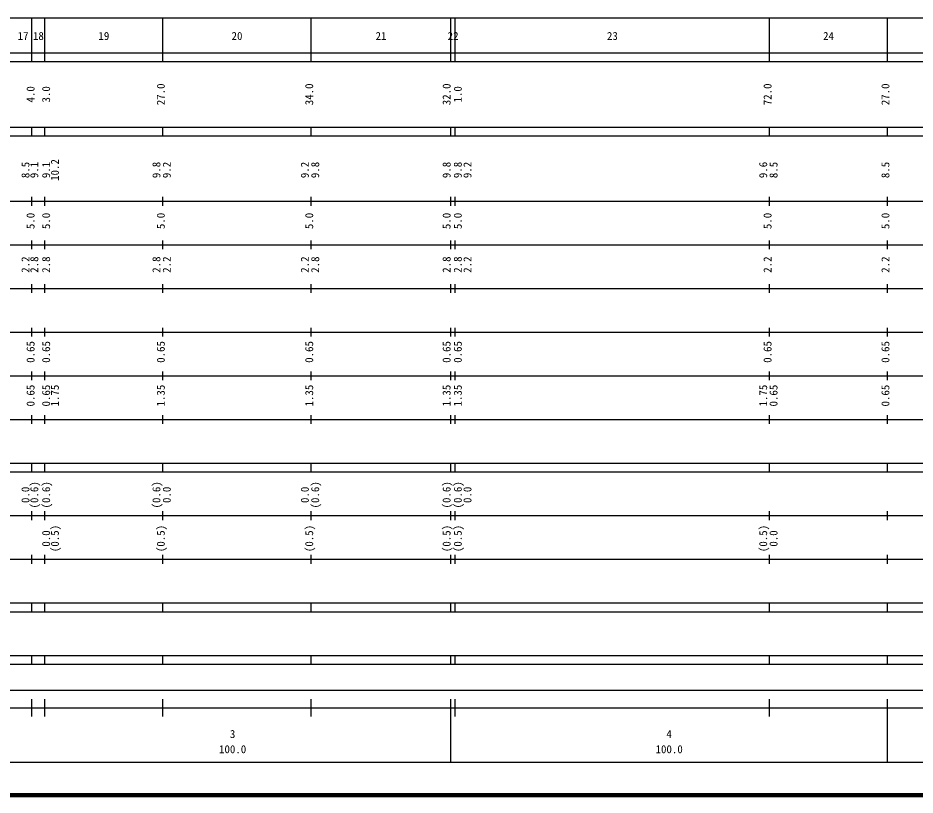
# Model space of a CAD drawing. Units: millimetres on the paper, enlarged 1000 times. Extents: x 40000 to 680000, y 20000 to 380000.
# Drawn here: x 268818 to 474331, y 20000 to 198000 of the extents above; entities that cross this region are included whole.
import ezdxf
from ezdxf.enums import TextEntityAlignment as Align

# ---------------------------------------------------------------- set-up
doc = ezdxf.new("R2010")
doc.units = ezdxf.units.MM
doc.header["$LTSCALE"] = 1000
doc.layers.add('M-TTL', color=2, linetype='Continuous', lineweight=140)
doc.layers.add('M-TTL-BAND', color=7, linetype='Continuous', lineweight=25)
doc.styles.add('ＭＳ ゴシック', font='')
doc.styles.get('ＭＳ ゴシック').set_extended_font_data('MS Gothic')

msp = doc.modelspace()

# ---------------------------------------------------------------- linework, layer by layer
at = {"layer": 'M-TTL'}
msp.add_line((40000, 20000), (680000, 20000), dxfattribs=at)
at = {"layer": 'M-TTL-BAND'}
for p, q in [((68000, 198000), (579000, 198000)), ((272000, 188000), (272000, 198000)), ((275000, 188000), (275000, 198000)), ((302000, 188000), (302000, 198000)), ((336000, 188000), (336000, 198000)), ((368000, 188000), (368000, 198000)), ((369000, 188000), (369000, 198000)), ((441000, 188000), (441000, 198000)), ((468000, 188000), (468000, 198000)), ((40000, 190000), (579000, 190000)), ((40000, 188000), (579000, 188000)), ((40000, 173000), (579000, 173000)), ((272000, 171000), (272000, 173000)), ((275000, 171000), (275000, 173000)), ((302000, 171000), (302000, 173000)), ((336000, 171000), (336000, 173000)), ((368000, 171000), (368000, 173000)), ((369000, 171000), (369000, 173000)), ((441000, 171000), (441000, 173000)), ((468000, 171000), (468000, 173000)), ((40000, 171000), (579000, 171000)), ((272000, 155000), (272000, 157000)), ((275000, 155000), (275000, 157000)), ((302000, 155000), (302000, 157000)), ((336000, 155000), (336000, 157000)), ((368000, 155000), (368000, 157000)), ((369000, 155000), (369000, 157000)), ((441000, 155000), (441000, 157000)), ((468000, 155000), (468000, 157000)), ((40000, 156000), (579000, 156000)), ((46000, 146000), (579000, 146000)), ((272000, 145000), (272000, 147000)), ((275000, 145000), (275000, 147000)), ((302000, 145000), (302000, 147000)), ((336000, 145000), (336000, 147000)), ((368000, 145000), (368000, 147000)), ((369000, 145000), (369000, 147000)), ((441000, 145000), (441000, 147000)), ((468000, 145000), (468000, 147000)), ((52000, 136000), (579000, 136000)), ((272000, 135000), (272000, 137000)), ((275000, 135000), (275000, 137000)), ((302000, 135000), (302000, 137000)), ((336000, 135000), (336000, 137000)), ((368000, 135000), (368000, 137000)), ((369000, 135000), (369000, 137000)), ((441000, 135000), (441000, 137000)), ((468000, 135000), (468000, 137000)), ((46000, 126000), (579000, 126000)), ((272000, 125000), (272000, 127000)), ((275000, 125000), (275000, 127000)), ((302000, 125000), (302000, 127000)), ((336000, 125000), (336000, 127000)), ((368000, 125000), (368000, 127000)), ((369000, 125000), (369000, 127000)), ((441000, 125000), (441000, 127000)), ((468000, 125000), (468000, 127000)), ((52000, 116000), (579000, 116000)), ((272000, 115000), (272000, 117000)), ((275000, 115000), (275000, 117000)), ((302000, 115000), (302000, 117000)), ((336000, 115000), (336000, 117000)), ((368000, 115000), (368000, 117000)), ((369000, 115000), (369000, 117000)), ((441000, 115000), (441000, 117000)), ((468000, 115000), (468000, 117000)), ((272000, 105000), (272000, 107000)), ((275000, 105000), (275000, 107000)), ((302000, 105000), (302000, 107000)), ((336000, 105000), (336000, 107000)), ((368000, 105000), (368000, 107000)), ((369000, 105000), (369000, 107000)), ((441000, 105000), (441000, 107000)), ((468000, 105000), (468000, 107000)), ((46000, 106000), (579000, 106000)), ((40000, 96000), (579000, 96000)), ((272000, 94000), (272000, 96000)), ((275000, 94000), (275000, 96000)), ((302000, 94000), (302000, 96000)), ((336000, 94000), (336000, 96000)), ((368000, 94000), (368000, 96000)), ((369000, 94000), (369000, 96000)), ((441000, 94000), (441000, 96000)), ((468000, 94000), (468000, 96000)), ((40000, 94000), (579000, 94000)), ((272000, 83000), (272000, 85000)), ((275000, 83000), (275000, 85000)), ((302000, 83000), (302000, 85000)), ((336000, 83000), (336000, 85000)), ((368000, 83000), (368000, 85000)), ((369000, 83000), (369000, 85000)), ((441000, 83000), (441000, 85000)), ((468000, 83000), (468000, 85000)), ((49000, 84000), (579000, 84000)), ((40000, 74000), (579000, 74000)), ((272000, 73000), (272000, 75000)), ((275000, 73000), (275000, 75000)), ((302000, 73000), (302000, 75000)), ((336000, 73000), (336000, 75000)), ((368000, 73000), (368000, 75000)), ((369000, 73000), (369000, 75000)), ((441000, 73000), (441000, 75000)), ((468000, 73000), (468000, 75000)), ((40000, 64000), (579000, 64000)), ((272000, 62000), (272000, 64000)), ((275000, 62000), (275000, 64000)), ((302000, 62000), (302000, 64000)), ((336000, 62000), (336000, 64000)), ((368000, 62000), (368000, 64000)), ((369000, 62000), (369000, 64000)), ((441000, 62000), (441000, 64000)), ((468000, 62000), (468000, 64000)), ((40000, 62000), (579000, 62000)), ((40000, 52000), (579000, 52000)), ((272000, 50000), (272000, 52000)), ((275000, 50000), (275000, 52000)), ((302000, 50000), (302000, 52000)), ((336000, 50000), (336000, 52000)), ((368000, 50000), (368000, 52000)), ((369000, 50000), (369000, 52000)), ((441000, 50000), (441000, 52000)), ((468000, 50000), (468000, 52000)), ((40000, 50000), (579000, 50000)), ((71000, 44000), (565000, 44000)), ((272000, 38000), (272000, 42000)), ((275000, 38000), (275000, 42000)), ((302000, 38000), (302000, 42000)), ((336000, 38000), (336000, 42000)), ((368000, 27500), (368000, 42000)), ((369000, 38000), (369000, 42000)), ((441000, 38000), (441000, 42000)), ((468000, 27500), (468000, 42000)), ((40000, 40000), (579000, 40000)), ((68000, 27500), (579000, 27500))]:
    msp.add_line(p, q, dxfattribs=at)

# ---------------------------------------------------------------- texts
at = {"layer": 'M-TTL-BAND', "style": 'ＭＳ ゴシック'}
for s, p in [('17', (270000, 192405)), ('18', (273500, 192405)), ('19', (288500, 192405)), ('20', (319000, 192405)), ('21', (352000, 192405)), ('22', (368500, 192405)), ('23', (405000, 192405)), ('24', (454500, 192405)), ('3', (318000, 32523)), ('4', (418000, 32523)), ('100.0', (318000, 29033)), ('100.0', (418000, 29033))]:
    msp.add_text(s, height=1833, dxfattribs=at).set_placement(p, align=Align.BOTTOM_CENTER)
for s, p in [('4.0', (273169, 180500)), ('3.0', (276731, 180500)), ('27.0', (303000, 180500)), ('34.0', (337000, 180500)), ('32.0', (368475, 180500)), ('1.0', (371038, 180500)), ('72.0', (442000, 180500)), ('27.0', (469000, 180500)), ('8.5', (272000, 163174)), ('9.1', (274017, 163174)), ('9.1', (276731, 163174)), ('10.2', (278740, 163174)), ('9.8', (302000, 163174)), ('9.2', (304370, 163174)), ('9.2', (336000, 163174)), ('9.8', (338370, 163174)), ('9.8', (368475, 163174)), ('9.8', (371038, 163174)), ('9.2', (373258, 163174)), ('9.6', (441000, 163174)), ('8.5', (443370, 163174)), ('8.5', (469000, 163174)), ('5.0', (273169, 151500)), ('5.0', (276731, 151500)), ('5.0', (303000, 151500)), ('5.0', (337000, 151500)), ('5.0', (368475, 151500)), ('5.0', (371038, 151500)), ('5.0', (442000, 151500)), ('5.0', (469000, 151500)), ('2.2', (272000, 141500)), ('2.8', (274017, 141500)), ('2.8', (276731, 141500)), ('2.8', (302000, 141500)), ('2.2', (304370, 141500)), ('2.2', (336000, 141500)), ('2.8', (338370, 141500)), ('2.8', (368475, 141500)), ('2.8', (371038, 141500)), ('2.2', (373258, 141500)), ('2.2', (442000, 141500)), ('2.2', (469000, 141500)), ('0.65', (273169, 121500)), ('0.65', (276731, 121500)), ('0.65', (303000, 121500)), ('0.65', (337000, 121500)), ('0.65', (368475, 121500)), ('0.65', (371038, 121500)), ('0.65', (442000, 121500)), ('0.65', (469000, 121500)), ('0.65', (273169, 111500)), ('0.65', (276731, 111500)), ('1.75', (278740, 111500)), ('1.35', (303000, 111500)), ('1.35', (337000, 111500)), ('1.35', (368475, 111500)), ('1.35', (371038, 111500)), ('1.75', (441000, 111500)), ('0.65', (443370, 111500)), ('0.65', (469000, 111500)), ('0.0', (272000, 88764)), ('(0.6)', (274017, 88764)), ('(0.6)', (276731, 88764)), ('(0.6)', (302000, 88764)), ('0.0', (304370, 88764)), ('0.0', (336000, 88764)), ('(0.6)', (338370, 88764)), ('(0.6)', (368475, 88764)), ('(0.6)', (371038, 88764)), ('0.0', (373258, 88764)), ('0.0', (276731, 78764)), ('(0.5)', (278740, 78764)), ('(0.5)', (303000, 78764)), ('(0.5)', (337000, 78764)), ('(0.5)', (368475, 78764)), ('(0.5)', (371038, 78764)), ('(0.5)', (441000, 78764)), ('0.0', (443370, 78764))]:
    msp.add_text(s, height=1833, rotation=90, dxfattribs=at).set_placement(p, align=Align.BOTTOM_CENTER)

doc.saveas('drawing.dxf')
